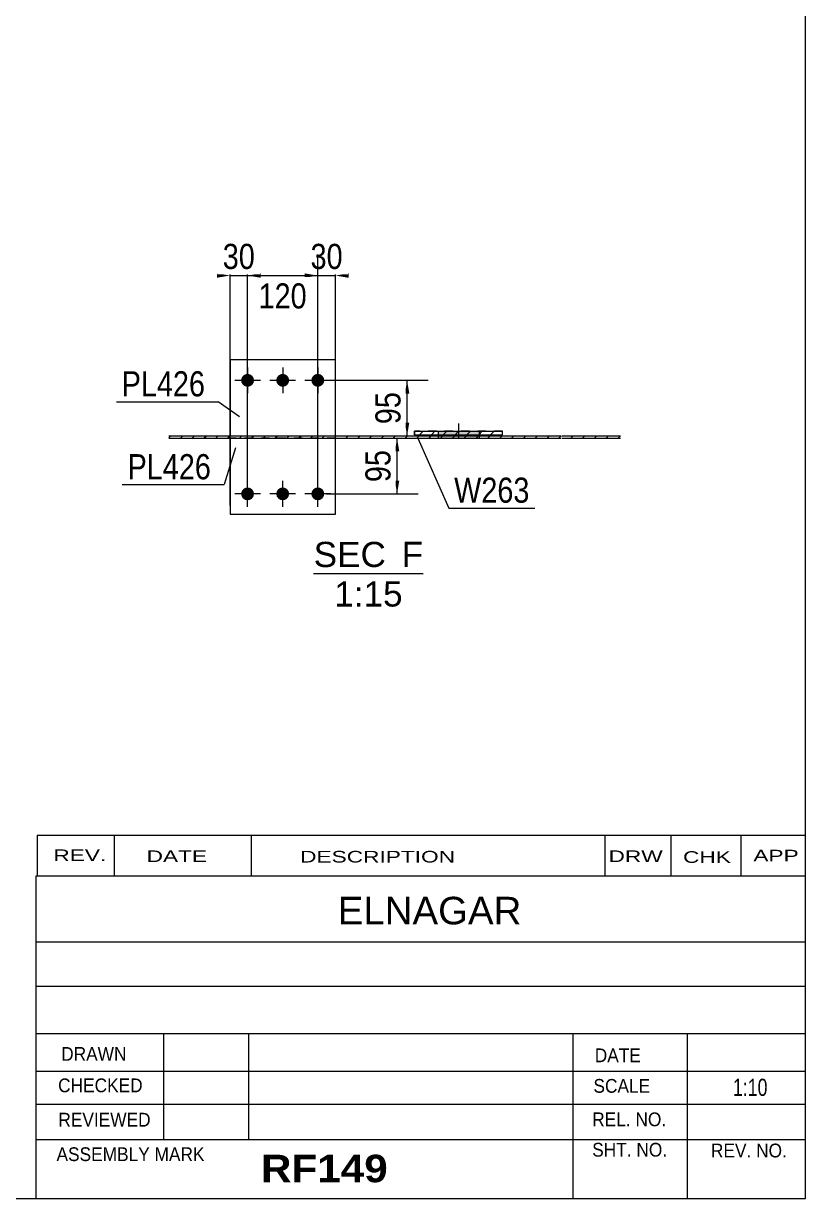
# Model space of a CAD drawing. Header units: millimetres. Extents: x -37 to 366, y -198 to 79.
# Drawn here: x 276.5 to 365.5, y -197.6 to -63.8 of the extents above; entities that cross this region are included whole.
import ezdxf

# ---------------------------------------------------------------- set-up
doc = ezdxf.new("R2010")
doc.units = ezdxf.units.MM
doc.linetypes.add('DXK_LINE_DOT1', pattern=[1.8814, 0.9407, -0.9407])
doc.styles.add('Arial', font='ARIAL.TTF', dxfattribs={"height": 0.2})
doc.styles.add('Arial Bold', font='ARIALBD.TTF', dxfattribs={"height": 0.2})
doc.styles.add('Arial Narrow', font='ARIALN.TTF', dxfattribs={"height": 0.2})

# ---------------------------------------------------------------- blocks, each defined once
blk = doc.blocks.new('Unknown-627304278-1201')
at = {"color": 5, "linetype": 'Continuous'}
for p, q in [((365.52, -197.59), (365.52, 79.41)), ((-34.48, -197.59), (365.52, -197.59))]:
    blk.add_line(p, q, dxfattribs=at)
blk = doc.blocks.new('Unknown-627304278-14 - 9509')
at = {"color": 1, "linetype": 'Continuous'}
blk.add_line((309.51, -126.43), (321.98, -126.43), dxfattribs=at)
at = {"color": 0, "linetype": 'Continuous'}
for points in [[(317.73, -125.68), (317.73, -122.68), (309.51, -122.68), (309.51, -125.68)], [(321.98, -125.68), (321.98, -122.68), (319.53, -122.68), (319.53, -125.68)], [(319.63, -130.18), (319.63, -127.18), (311.85, -127.18), (311.85, -130.18)]]:
    blk.add_wipeout(points, dxfattribs=at)
at = {"color": 136, "linetype": 'Continuous', "style": 'Arial'}
for s, height, p in [('SEC', 2.865, (309.51, -125.68)), ('F', 2.87, (319.53, -125.68)), ('1:15', 2.865, (311.85, -130.18))]:
    blk.add_text(s, height=height, dxfattribs=at).set_placement(p)
blk = doc.blocks.new('Part-627304278-9532 - 9509')
at = {"linetype": 'Continuous'}
h = blk.add_hatch(dxfattribs=at)
h.set_pattern_fill('', scale=0.3, style=0, pattern_type=0)
h.set_pattern_definition([(45, (331.0071, -110.6158), (-0.67352, 0.67352), [])])
h.paths.add_polyline_path([(321.01, -110.62), (331.01, -110.62), (331.01, -110.22), (321.01, -110.22)])
at = {"color": 7, "linetype": 'DXK_LINE_DOT1'}
for p, q in [((331.01, -110.22), (321.01, -110.22)), ((321.01, -110.22), (321.01, -110.62)), ((321.01, -110.62), (331.01, -110.62)), ((331.01, -110.62), (331.01, -110.22))]:
    blk.add_line(p, q, dxfattribs=at)
at = {"color": 2, "linetype": 'Continuous'}
for p, q in [((321.01, -110.22), (331.01, -110.22)), ((321.01, -110.62), (321.01, -110.22)), ((321.01, -110.62), (331.01, -110.62)), ((331.01, -110.62), (331.01, -110.22))]:
    blk.add_line(p, q, dxfattribs=at)
blk = doc.blocks.new('Part-627304278-9542 - 9509')
at = {"color": 2, "linetype": 'Continuous'}
for p, q in [((299.99, -111.02), (299.99, -119.68)), ((311.99, -119.68), (311.99, -111.02)), ((299.99, -119.68), (311.99, -119.68))]:
    blk.add_line(p, q, dxfattribs=at)
at = {"color": 7, "linetype": 'DXK_LINE_DOT1'}
blk.add_line((311.99, -111.02), (299.99, -111.02), dxfattribs=at)
blk = doc.blocks.new('Part-627304278-9543 - 9509')
at = {"color": 2, "linetype": 'Continuous'}
for p, q in [((311.99, -102.08), (299.99, -102.08)), ((299.99, -102.08), (299.99, -110.75)), ((311.99, -110.75), (311.99, -102.08))]:
    blk.add_line(p, q, dxfattribs=at)
at = {"color": 7, "linetype": 'DXK_LINE_DOT1'}
blk.add_line((299.99, -110.75), (311.99, -110.75), dxfattribs=at)
blk = doc.blocks.new('Bolt-627304278-9603 - 9509')
at = {"linetype": 'Continuous'}
for points in [[(302.72, -104.42, -1), (301.25, -104.42, -1)], [(306.72, -104.42, -1), (305.25, -104.42, -1)], [(310.72, -104.42, -1), (309.25, -104.42, -1)]]:
    blk.add_hatch(color=3, dxfattribs=at).paths.add_polyline_path(points)
at = {"color": 3, "linetype": 'Continuous'}
for p, q in [((301.99, -102.95), (301.99, -105.88)), ((305.99, -102.95), (305.99, -105.88)), ((309.99, -102.95), (309.99, -105.88)), ((300.52, -104.42), (303.45, -104.42)), ((304.52, -104.42), (307.45, -104.42)), ((308.52, -104.42), (311.45, -104.42))]:
    blk.add_line(p, q, dxfattribs=at)
blk = doc.blocks.new('Part-627304278-9587 - 9509')
at = {"linetype": 'Continuous'}
h = blk.add_hatch(dxfattribs=at)
h.set_pattern_fill('', scale=0.3, style=0, pattern_type=0)
h.set_pattern_definition([(45, (344.4404, -110.7492), (-0.67352, 0.67352), [])])
h.paths.add_polyline_path([(344.44, -111.02), (344.44, -110.75), (293.03, -110.75), (293.03, -111.02)])
at = {"color": 2, "linetype": 'Continuous'}
for p, q in [((293.03, -110.75), (337.67, -110.75)), ((293.03, -111.02), (337.67, -111.02)), ((337.77, -110.75), (344.44, -110.75)), ((337.77, -111.02), (344.44, -111.02))]:
    blk.add_line(p, q, dxfattribs=at)
blk = doc.blocks.new('Bolt-627304278-9592 - 9509')
at = {"linetype": 'Continuous'}
for points in [[(328.34, -110.22), (323.67, -110.22), (323.67, -110.62), (328.34, -110.62)], [(328.34, -110.75), (323.67, -110.75), (323.67, -111.02), (328.34, -111.02)]]:
    blk.add_hatch(color=3, dxfattribs=at).paths.add_polyline_path(points)
at = {"color": 3, "linetype": 'Continuous'}
for p, q in [((326.01, -109.35), (326.01, -111.02)), ((323.67, -110.22), (323.67, -110.62)), ((323.67, -110.75), (323.67, -111.02)), ((328.34, -110.22), (328.34, -110.62)), ((328.34, -110.75), (328.34, -111.02))]:
    blk.add_line(p, q, dxfattribs=at)
blk = doc.blocks.new('Bolt-627304278-9602 - 9509')
at = {"linetype": 'Continuous'}
for points in [[(301.25, -117.35, -1), (302.72, -117.35, -1)], [(305.25, -117.35, -1), (306.72, -117.35, -1)], [(309.25, -117.35, -1), (310.72, -117.35, -1)]]:
    blk.add_hatch(color=3, dxfattribs=at).paths.add_polyline_path(points)
at = {"color": 3, "linetype": 'Continuous'}
for p, q in [((301.99, -118.82), (301.99, -115.88)), ((305.99, -118.82), (305.99, -115.88)), ((309.99, -118.82), (309.99, -115.88)), ((303.45, -117.35), (300.52, -117.35)), ((307.45, -117.35), (304.52, -117.35)), ((311.45, -117.35), (308.52, -117.35))]:
    blk.add_line(p, q, dxfattribs=at)
blk = doc.blocks.new('StraightDimension-627304278-9874 - 9509')
at = {"linetype": 'Continuous'}
for points in [[(308.49, -92.24), (309.99, -92.49), (308.49, -92.74)], [(313.49, -92.74), (311.99, -92.49), (313.49, -92.24)]]:
    blk.add_hatch(color=7, dxfattribs=at).paths.add_polyline_path(points)
at = {"color": 7, "linetype": 'Continuous'}
for p, q in [((309.99, -116.35), (309.99, -90.24)), ((311.99, -118.68), (311.99, -90.24)), ((309.99, -92.49), (311.99, -92.49))]:
    blk.add_line(p, q, dxfattribs=at)
at = {"color": 0}
blk.add_wipeout([(313.41, -92.34), (313.41, -88.14), (308.56, -88.14), (308.56, -92.34)], dxfattribs=at)
at = {"color": 3, "style": 'Arial Narrow'}
blk.add_text('30', height=2.863, dxfattribs=at).set_placement((309.16, -91.74))
blk = doc.blocks.new('StraightDimension-627304278-9875 - 9509')
at = {"linetype": 'Continuous'}
for points in [[(303.49, -92.74), (301.99, -92.49), (303.49, -92.24)], [(308.49, -92.24), (309.99, -92.49), (308.49, -92.74)]]:
    blk.add_hatch(color=7, dxfattribs=at).paths.add_polyline_path(points)
at = {"color": 7, "linetype": 'Continuous'}
for p, q in [((301.99, -116.35), (301.99, -90.09)), ((309.99, -116.35), (309.99, -90.09)), ((301.99, -92.49), (309.99, -92.49))]:
    blk.add_line(p, q, dxfattribs=at)
at = {"color": 0}
blk.add_wipeout([(309.33, -96.84), (309.33, -92.64), (302.64, -92.64), (302.64, -96.84)], dxfattribs=at)
at = {"color": 3, "style": 'Arial Narrow'}
blk.add_text('120', height=2.863, dxfattribs=at).set_placement((303.24, -96.24))
blk = doc.blocks.new('StraightDimension-627304278-9876 - 9509')
at = {"linetype": 'Continuous'}
for points in [[(298.49, -92.24), (299.99, -92.49), (298.49, -92.74)], [(303.49, -92.74), (301.99, -92.49), (303.49, -92.24)]]:
    blk.add_hatch(color=7, dxfattribs=at).paths.add_polyline_path(points)
at = {"color": 7, "linetype": 'Continuous'}
for p, q in [((299.99, -118.68), (299.99, -90.24)), ((301.99, -116.35), (301.99, -90.24)), ((299.99, -92.49), (301.99, -92.49))]:
    blk.add_line(p, q, dxfattribs=at)
at = {"color": 0}
blk.add_wipeout([(303.41, -92.34), (303.41, -88.14), (298.56, -88.14), (298.56, -92.34)], dxfattribs=at)
at = {"color": 3, "style": 'Arial Narrow'}
blk.add_text('30', height=2.863, dxfattribs=at).set_placement((299.16, -91.74))
blk = doc.blocks.new('StraightDimension-627304278-9969 - 9509')
at = {"linetype": 'Continuous'}
for points in [[(319.9, -105.92), (320.15, -104.42), (320.4, -105.92)], [(320.4, -109.25), (320.15, -110.75), (319.9, -109.25)]]:
    blk.add_hatch(color=7, dxfattribs=at).paths.add_polyline_path(points)
at = {"color": 7, "linetype": 'Continuous'}
for p, q in [((310.99, -104.42), (322.55, -104.42)), ((320.15, -110.75), (320.15, -104.42)), ((312.99, -110.75), (322.55, -110.75))]:
    blk.add_line(p, q, dxfattribs=at)
at = {"color": 0}
blk.add_wipeout([(320, -105.15), (315.8, -105.15), (315.8, -110.01), (320, -110.01)], dxfattribs=at)
at = {"color": 3, "style": 'Arial Narrow'}
blk.add_text('95', height=2.863, rotation=90.0002, dxfattribs=at).set_placement((319.4, -109.41))
blk = doc.blocks.new('StraightDimension-627304278-9978 - 9509')
at = {"linetype": 'Continuous'}
for points in [[(318.76, -112.52), (319.01, -111.02), (319.26, -112.52)], [(319.26, -115.85), (319.01, -117.35), (318.76, -115.85)]]:
    blk.add_hatch(color=7, dxfattribs=at).paths.add_polyline_path(points)
at = {"color": 7, "linetype": 'Continuous'}
for p, q in [((312.99, -111.02), (321.41, -111.02)), ((319.01, -117.35), (319.01, -111.02)), ((310.99, -117.35), (321.41, -117.35))]:
    blk.add_line(p, q, dxfattribs=at)
at = {"color": 0}
blk.add_wipeout([(318.86, -111.75), (314.66, -111.75), (314.66, -116.61), (318.86, -116.61)], dxfattribs=at)
at = {"color": 3, "style": 'Arial Narrow'}
blk.add_text('95', height=2.863, rotation=90.0002, dxfattribs=at).set_placement((318.26, -116.01))
blk = doc.blocks.new('CBS_NAME_BLOG-627304278-12722')
at = {"color": 7, "linetype": 'Continuous'}
for p, q in [((277.93, -197.55), (277.92, -160.84)), ((277.93, -160.84), (365.44, -160.84)), ((277.93, -168.38), (365.44, -168.38)), ((278, -173.43), (365.52, -173.43)), ((277.93, -178.8), (365.44, -178.8)), ((292.45, -190.91), (292.45, -178.81)), ((302.13, -190.89), (302.13, -178.82)), ((339.05, -197.55), (339.05, -178.82)), ((352.1, -197.55), (352.1, -178.81)), ((277.93, -183.1), (365.52, -183.08)), ((277.93, -186.85), (365.44, -186.85)), ((277.93, -190.89), (365.44, -190.89)), ((277.93, -197.59), (365.52, -197.59))]:
    blk.add_line(p, q, dxfattribs=at)
at = {"color": 3, "linetype": 'Continuous', "style": 'Arial'}
blk.add_text('ELNAGAR', height=3.133, dxfattribs=at).set_placement((312.25, -166.37))
at = {"color": 3, "linetype": 'Continuous'}
for s, height, style, width, p in [('DRAWN', 1.566, 'Arial', 0.9, (280.76, -181.91)), ('DATE', 1.566, 'Arial', 0.9, (341.52, -182.07)), ('CHECKED', 1.566, 'Arial', 0.9, (280.41, -185.49)), ('SCALE', 1.566, 'Arial', 0.9, (341.37, -185.55)), ('1:10', 1.957, 'Arial Narrow', 0.9, (357.26, -185.91)), ('REVIEWED', 1.566, 'Arial', 0.9, (280.44, -189.4)), ('REL. NO.', 1.566, 'Arial', 0.9, (341.23, -189.36)), ('SHT. NO.', 1.566, 'Arial', 0.9, (341.23, -192.82)), ('REV. NO.', 1.566, 'Arial', 0.9, (354.75, -192.91)), ('ASSEMBLY MARK', 1.5663, 'Arial', 0.9, (280.23, -193.33)), ('RF149', 3.131, 'Arial Bold', 1.1, (303.51, -195.74))]:
    blk.add_text(s, height=height, dxfattribs=dict(at, style=style, width=width)).set_placement(p)
blk = doc.blocks.new('CBS_REVISION-627304278-12723')
at = {"color": 7, "linetype": 'Continuous'}
for p, q in [((278.01, -156.21), (365.51, -156.21)), ((278.01, -156.21), (278.01, -160.84)), ((286.81, -156.21), (286.81, -160.84)), ((302.4, -156.21), (302.4, -160.78)), ((342.66, -156.21), (342.66, -160.84)), ((350.2, -156.21), (350.2, -160.84)), ((358.15, -156.21), (358.15, -160.84)), ((278.01, -160.84), (365.51, -160.84))]:
    blk.add_line(p, q, dxfattribs=at)
at = {"color": 7, "style": 'Arial Narrow', "width": 1.7}
for s, height, p in [('REV.', 1.326, (279.87, -159.17)), ('APP', 1.326, (359.58, -159.21)), ('DATE', 1.326, (290.49, -159.28)), ('DESCRIPTION', 1.3257, (307.97, -159.33)), ('DRW', 1.326, (343.09, -159.28)), ('CHK', 1.326, (351.57, -159.37))]:
    blk.add_text(s, height=height, dxfattribs=at).set_placement(p)
blk = doc.blocks.new('Mark-627304278-9863 - 9509')
at = {"color": 0}
blk.add_wipeout([(334.1, -118.36), (334.1, -115.36), (325.51, -115.36), (325.51, -118.36)], dxfattribs=at)
blk.add_wipeout([(334.1, -118.36), (334.1, -115.36), (325.51, -115.36), (325.51, -118.36)], dxfattribs=at)
at = {"color": 7, "linetype": 'Continuous'}
for p, q in [((321.37, -111.02), (324.91, -118.96)), ((324.91, -118.96), (334.7, -118.96))]:
    blk.add_line(p, q, dxfattribs=at)
at = {"color": 3, "style": 'Arial Narrow'}
blk.add_text('W263', height=2.863, dxfattribs=at).set_placement((325.51, -118.36))
blk = doc.blocks.new('Mark-627304278-9857 - 9509')
at = {"color": 7, "linetype": 'Continuous'}
blk.add_line((300.6, -112.09), (299.32, -116.29), dxfattribs=at)
at = {"color": 0}
blk.add_wipeout([(297.82, -115.69), (297.82, -112.69), (288.32, -112.69), (288.32, -115.69)], dxfattribs=at)
blk.add_wipeout([(297.82, -115.69), (297.82, -112.69), (288.32, -112.69), (288.32, -115.69)], dxfattribs=at)
at = {"color": 7, "linetype": 'Continuous'}
blk.add_line((287.72, -116.29), (299.32, -116.29), dxfattribs=at)
at = {"color": 3, "style": 'Arial Narrow'}
blk.add_text('PL426', height=2.863, dxfattribs=at).set_placement((288.32, -115.69))
blk = doc.blocks.new('Mark-627304278-9860 - 9509')
at = {"color": 7, "linetype": 'Continuous'}
blk.add_line((301.05, -108.58), (298.65, -106.85), dxfattribs=at)
at = {"color": 0}
blk.add_wipeout([(297.15, -106.25), (297.15, -103.25), (287.65, -103.25), (287.65, -106.25)], dxfattribs=at)
blk.add_wipeout([(297.15, -106.25), (297.15, -103.25), (287.65, -103.25), (287.65, -106.25)], dxfattribs=at)
at = {"color": 7, "linetype": 'Continuous'}
blk.add_line((287.05, -106.85), (298.65, -106.85), dxfattribs=at)
at = {"color": 3, "style": 'Arial Narrow'}
blk.add_text('PL426', height=2.863, dxfattribs=at).set_placement((287.65, -106.25))

msp = doc.modelspace()

# ---------------------------------------------------------------- block references
for name in ['Unknown-627304278-1201', 'Part-627304278-9543 - 9509', 'Bolt-627304278-9603 - 9509', 'Bolt-627304278-9592 - 9509', 'Part-627304278-9587 - 9509', 'Part-627304278-9542 - 9509', 'Part-627304278-9532 - 9509', 'Bolt-627304278-9602 - 9509', 'CBS_REVISION-627304278-12723', 'CBS_NAME_BLOG-627304278-12722']:
    msp.add_blockref(name, (0, 0))

# ---------------------------------------------------------------- next in the draw order: block references
for name in ['StraightDimension-627304278-9874 - 9509', 'Unknown-627304278-14 - 9509']:
    msp.add_blockref(name, (0, 0))

# ---------------------------------------------------------------- next in the draw order: block references
for name in ['StraightDimension-627304278-9875 - 9509', 'StraightDimension-627304278-9969 - 9509']:
    msp.add_blockref(name, (0, 0))

# ---------------------------------------------------------------- next in the draw order: block references
for name in ['StraightDimension-627304278-9876 - 9509', 'StraightDimension-627304278-9978 - 9509']:
    msp.add_blockref(name, (0, 0))

# ---------------------------------------------------------------- next in the draw order: block references
for name in ['Mark-627304278-9860 - 9509', 'Mark-627304278-9863 - 9509', 'Mark-627304278-9857 - 9509']:
    msp.add_blockref(name, (0, 0))

doc.saveas('drawing.dxf')
